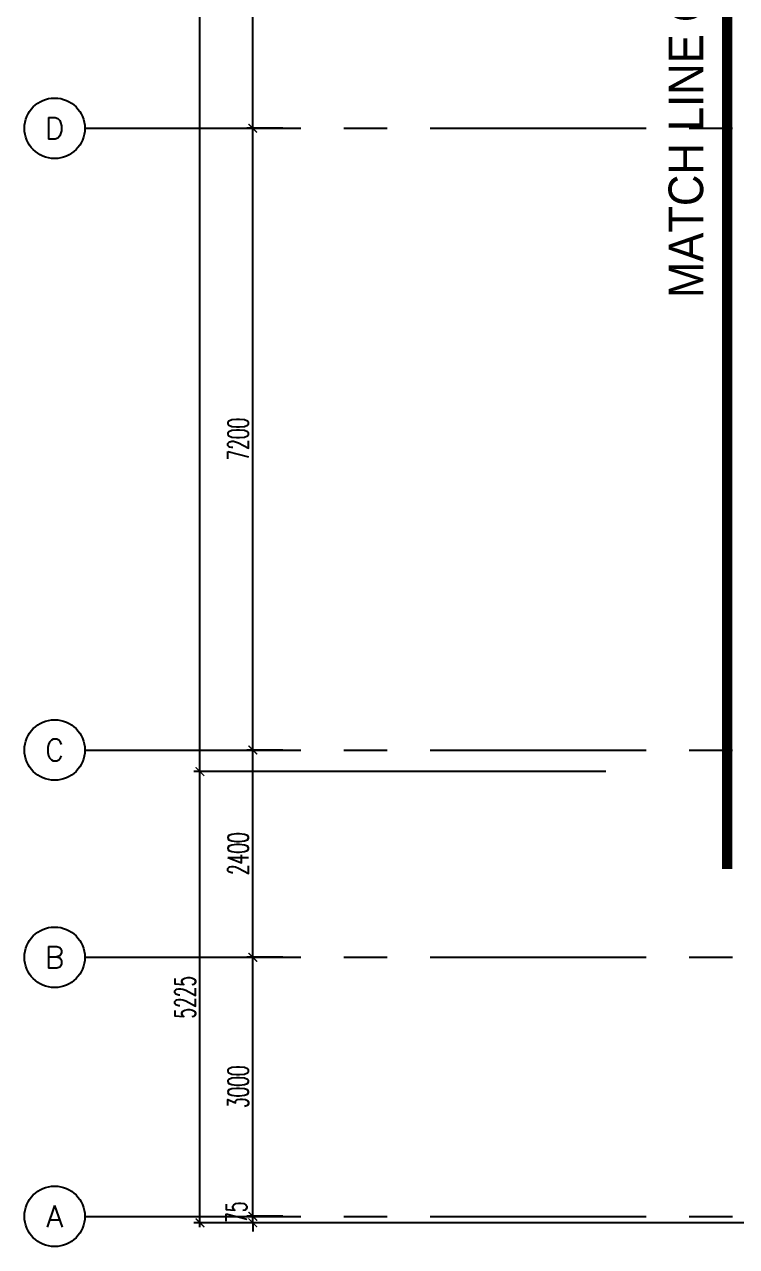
# Model space of a CAD drawing. Extents: x 276011.4 to 276105.3, y 57291.9 to 57371.4.
# Drawn here: x 276011.43 to 276019.68, y 57293.01 to 57307.17 of the extents above; entities that cross this region are included whole.
import ezdxf
from ezdxf.enums import TextEntityAlignment as Align

# ---------------------------------------------------------------- set-up
doc = ezdxf.new("R2010")
doc.units = 0
doc.header["$MEASUREMENT"] = 0
doc.header["$PDMODE"] = 34
doc.linetypes.add('CENTER2', pattern=[1.125, 0.75, -0.125, 0.125, -0.125])
doc.linetypes.add('CENTERX2', pattern=[4, 2.5, -0.5, 0.5, -0.5])
doc.layers.get('0').update_dxf_attribs({"linetype": 'CONTINUOUS'})
doc.layers.get('DEFPOINTS').update_dxf_attribs({"linetype": 'CONTINUOUS'})
for name, color, linetype in [('AX-CR', 2, 'CONTINUOUS'), ('AX-DIM', 4, 'CONTINUOUS'), ('AX-TXT', 2, 'CONTINUOUS'), ('AXES', 11, 'CENTERX2'), ('ELEV', 2, 'CONTINUOUS'), ('TXT1', 2, 'CONTINUOUS')]:
    doc.layers.add(name, color=color, linetype=linetype)
doc.styles.add('ROMANS', font='ROMANS.shx', dxfattribs={"width": 0.6})
doc.styles.add('TTXT', font='swisse.ttf', dxfattribs={"width": 0.6})
doc.dimstyles.new('STANDARD in', dxfattribs={"dimtxt": 0.24, "dimasz": 0.1, "dimexe": 0.07, "dimexo": 0.05, "dimgap": 0.05, "dimtad": 1, "dimdec": 0, "dimlfac": 1000, "dimzin": 0, "dimdsep": 46, "dimtxsty": 'ROMANS', "dimblk": 'ARCHTICK', "dimcen": 0.05, "dimdle": 0.05, "dimclrd": 4, "dimclre": 4, "dimclrt": 2, "dimadec": 0, "dimazin": 0, "dimtfac": 1, "dimtdec": 0, "dimtmove": 2, "dimatfit": 3, "dimfxl": 0, "dimtolj": 1, "dimtzin": 0, "dimarcsym": 0})

# ---------------------------------------------------------------- blocks, each defined once
blk = doc.blocks.new('AXL')
at = {"layer": 'AX-CR'}
blk.add_circle((-350, 0), 350, dxfattribs=at)
at = {"layer": 'AX-TXT', "style": 'ROMANS'}
blk.add_attdef('AX', text='', height=250, dxfattribs=at).set_placement((-350, 0), align=Align.MIDDLE)
blk = doc.blocks.new('_ARCHTICK')
at = {"color": 0, "linetype": 'ByBlock', "const_width": 0.15}
blk.add_lwpolyline([(-0.5, -0.5), (0.5, 0.5)], dxfattribs=at)
blk = doc.blocks.new('*D126')
at = {"layer": 'AX-DIM', "color": 4, "lineweight": -2, "ltscale": 0.3}
for p, q in [((276017.488, 57357.833), (276013.396, 57357.833)), ((276013.466, 57298.463), (276013.466, 57357.883)), ((276018.167, 57298.513), (276013.396, 57298.513))]:
    blk.add_line(p, q, dxfattribs=at)
at = {"layer": 'DEFPOINTS', "color": 0, "ltscale": 0.3}
for p in [(276013.466, 57357.833), (276017.538, 57357.833), (276018.217, 57298.513)]:
    blk.add_point(p, dxfattribs=at)
at = {"layer": 'AX-DIM', "color": 4, "lineweight": -2, "ltscale": 0.3, "xscale": 0.1, "yscale": 0.1, "zscale": 0.1}
for p, rotation in [((276013.466, 57357.833), 90), ((276013.466, 57298.513), 270)]:
    blk.add_blockref('_ARCHTICK', p, dxfattribs=dict(at, rotation=rotation))
at = {"layer": 'AX-DIM', "color": 2, "ltscale": 0.3, "insert": (276013.296, 57328.173), "char_height": 0.24, "attachment_point": 5, "rotation": 90, "style": 'ROMANS'}
blk.add_mtext('\\A1;59320', dxfattribs=at)
blk = doc.blocks.new('*D114')
at = {"layer": 'AX-DIM', "color": 4, "lineweight": -2, "ltscale": 0.3}
for p, q in [((276014.428, 57309.563), (276014.008, 57309.563)), ((276014.078, 57305.913), (276014.078, 57309.613)), ((276014.428, 57305.963), (276014.008, 57305.963))]:
    blk.add_line(p, q, dxfattribs=at)
at = {"layer": 'DEFPOINTS', "color": 0, "ltscale": 0.3}
for p in [(276014.078, 57309.563), (276014.478, 57309.563), (276014.478, 57305.963)]:
    blk.add_point(p, dxfattribs=at)
at = {"layer": 'AX-DIM', "color": 4, "lineweight": -2, "ltscale": 0.3, "xscale": 0.1, "yscale": 0.1, "zscale": 0.1}
for p, rotation in [((276014.078, 57309.563), 90), ((276014.078, 57305.963), 270)]:
    blk.add_blockref('_ARCHTICK', p, dxfattribs=dict(at, rotation=rotation))
at = {"layer": 'AX-DIM', "color": 2, "ltscale": 0.3, "insert": (276013.908, 57307.763), "char_height": 0.24, "attachment_point": 5, "rotation": 90, "style": 'ROMANS'}
blk.add_mtext('\\A1;3600', dxfattribs=at)
blk = doc.blocks.new('*D113')
at = {"layer": 'AX-DIM', "color": 4, "lineweight": -2, "ltscale": 0.3}
for p, q in [((276014.078, 57298.713), (276014.078, 57306.013)), ((276014.428, 57305.963), (276014.008, 57305.963)), ((276014.428, 57298.763), (276014.008, 57298.763))]:
    blk.add_line(p, q, dxfattribs=at)
at = {"layer": 'DEFPOINTS', "color": 0, "ltscale": 0.3}
for p in [(276014.078, 57305.963), (276014.478, 57305.963), (276014.478, 57298.763)]:
    blk.add_point(p, dxfattribs=at)
at = {"layer": 'AX-DIM', "color": 4, "lineweight": -2, "ltscale": 0.3, "xscale": 0.1, "yscale": 0.1, "zscale": 0.1}
for p, rotation in [((276014.078, 57305.963), 90), ((276014.078, 57298.763), 270)]:
    blk.add_blockref('_ARCHTICK', p, dxfattribs=dict(at, rotation=rotation))
at = {"layer": 'AX-DIM', "color": 2, "ltscale": 0.3, "insert": (276013.908, 57302.363), "char_height": 0.24, "attachment_point": 5, "rotation": 90, "style": 'ROMANS'}
blk.add_mtext('\\A1;7200', dxfattribs=at)
blk = doc.blocks.new('*D112')
at = {"layer": 'AX-DIM', "color": 4, "lineweight": -2, "ltscale": 0.3}
for p, q in [((276014.078, 57296.313), (276014.078, 57298.813)), ((276014.428, 57298.763), (276014.008, 57298.763)), ((276014.428, 57296.363), (276014.008, 57296.363))]:
    blk.add_line(p, q, dxfattribs=at)
at = {"layer": 'DEFPOINTS', "color": 0, "ltscale": 0.3}
for p in [(276014.078, 57298.763), (276014.478, 57298.763), (276014.478, 57296.363)]:
    blk.add_point(p, dxfattribs=at)
at = {"layer": 'AX-DIM', "color": 4, "lineweight": -2, "ltscale": 0.3, "xscale": 0.1, "yscale": 0.1, "zscale": 0.1}
for p, rotation in [((276014.078, 57298.763), 90), ((276014.078, 57296.363), 270)]:
    blk.add_blockref('_ARCHTICK', p, dxfattribs=dict(at, rotation=rotation))
at = {"layer": 'AX-DIM', "color": 2, "ltscale": 0.3, "insert": (276013.908, 57297.563), "char_height": 0.24, "attachment_point": 5, "rotation": 90, "style": 'ROMANS'}
blk.add_mtext('\\A1;2400', dxfattribs=at)
blk = doc.blocks.new('*D111')
at = {"layer": 'AX-DIM', "color": 4, "lineweight": -2, "ltscale": 0.3}
for p, q in [((276014.078, 57293.313), (276014.078, 57296.413)), ((276014.428, 57296.363), (276014.008, 57296.363)), ((276014.428, 57293.363), (276014.008, 57293.363))]:
    blk.add_line(p, q, dxfattribs=at)
at = {"layer": 'DEFPOINTS', "color": 0, "ltscale": 0.3}
for p in [(276014.078, 57296.363), (276014.478, 57296.363), (276014.478, 57293.363)]:
    blk.add_point(p, dxfattribs=at)
at = {"layer": 'AX-DIM', "color": 4, "lineweight": -2, "ltscale": 0.3, "xscale": 0.1, "yscale": 0.1, "zscale": 0.1}
for p, rotation in [((276014.078, 57296.363), 90), ((276014.078, 57293.363), 270)]:
    blk.add_blockref('_ARCHTICK', p, dxfattribs=dict(at, rotation=rotation))
at = {"layer": 'AX-DIM', "color": 2, "ltscale": 0.3, "insert": (276013.908, 57294.863), "char_height": 0.24, "attachment_point": 5, "rotation": 90, "style": 'ROMANS'}
blk.add_mtext('\\A1;3000', dxfattribs=at)
blk = doc.blocks.new('*D109')
at = {"layer": 'AX-DIM', "color": 4, "lineweight": -2, "ltscale": 0.3}
for p, q in [((276014.116, 57298.513), (276013.396, 57298.513)), ((276013.466, 57293.238), (276013.466, 57298.563)), ((276025.943, 57293.288), (276013.396, 57293.288))]:
    blk.add_line(p, q, dxfattribs=at)
at = {"layer": 'DEFPOINTS', "color": 0, "ltscale": 0.3}
for p in [(276013.466, 57298.513), (276014.166, 57298.513), (276025.993, 57293.288)]:
    blk.add_point(p, dxfattribs=at)
at = {"layer": 'AX-DIM', "color": 4, "lineweight": -2, "ltscale": 0.3, "xscale": 0.1, "yscale": 0.1, "zscale": 0.1}
for p, rotation in [((276013.466, 57298.513), 90), ((276013.466, 57293.288), 270)]:
    blk.add_blockref('_ARCHTICK', p, dxfattribs=dict(at, rotation=rotation))
at = {"layer": 'AX-DIM', "color": 2, "ltscale": 0.3, "insert": (276013.296, 57295.9), "char_height": 0.24, "attachment_point": 5, "rotation": 90, "style": 'ROMANS'}
blk.add_mtext('\\A1;5225', dxfattribs=at)
blk = doc.blocks.new('*D108')
at = {"layer": 'AX-DIM', "color": 4, "lineweight": -2, "ltscale": 0.3}
for p, q in [((276014.078, 57293.363), (276014.078, 57293.463)), ((276014.428, 57293.363), (276014.008, 57293.363)), ((276014.428, 57293.288), (276014.008, 57293.288)), ((276014.078, 57293.288), (276014.078, 57293.363)), ((276014.078, 57293.288), (276014.078, 57293.188))]:
    blk.add_line(p, q, dxfattribs=at)
at = {"layer": 'DEFPOINTS', "color": 0, "ltscale": 0.3}
for p in [(276014.078, 57293.363), (276014.478, 57293.363), (276014.478, 57293.288)]:
    blk.add_point(p, dxfattribs=at)
at = {"layer": 'AX-DIM', "color": 4, "lineweight": -2, "ltscale": 0.3, "xscale": 0.1, "yscale": 0.1, "zscale": 0.1}
for p, rotation in [((276014.078, 57293.363), 270), ((276014.078, 57293.288), 90)]:
    blk.add_blockref('_ARCHTICK', p, dxfattribs=dict(at, rotation=rotation))
at = {"layer": 'AX-DIM', "color": 2, "ltscale": 0.3, "insert": (276013.888, 57293.411), "char_height": 0.24, "attachment_point": 5, "rotation": 90, "style": 'ROMANS'}
blk.add_mtext('\\A1;75', dxfattribs=at)

msp = doc.modelspace()

# ---------------------------------------------------------------- linework, layer by layer
at = {"layer": 'AXES'}
for p, q in [((276012.1331, 57305.9629), (276036.5755, 57305.9629)), ((276012.1331, 57298.7629), (276036.5755, 57298.7629)), ((276012.1331, 57296.3629), (276036.5755, 57296.3629)), ((276012.1331, 57293.3629), (276036.5755, 57293.3629))]:
    msp.add_line(p, q, dxfattribs=at)
at = {"layer": 'ELEV', "linetype": 'CENTER2', "const_width": 0.12}
msp.add_lwpolyline([(276019.5748, 57297.3867), (276019.5748, 57361.2249)], dxfattribs=at)

# ---------------------------------------------------------------- block references
at = {"layer": 'AXES', "xscale": 0.001, "yscale": 0.001, "zscale": 0.001}
for p, values in [((276012.1331, 57305.9629), {'AX': 'D'}), ((276012.1331, 57298.7629), {'AX': 'C'}), ((276012.1331, 57296.3629), {'AX': 'B'}), ((276012.1331, 57293.3629), {'AX': 'A'})]:
    msp.add_blockref('AXL', p, dxfattribs=at).add_auto_attribs(values)

# ---------------------------------------------------------------- texts
at = {"layer": 'TXT1', "color": 6, "style": 'TTXT', "width": 0.9}
msp.add_text('MATCH LINE CONTINUATION SHEET No. MH.AR.005', height=0.401182, rotation=90, dxfattribs=at).set_placement((276019.2952, 57303.9969))

# ---------------------------------------------------------------- dimensions: what is measured, and where the dimension line sits
at = {"layer": 'AX-DIM'}
for base, p1, p2, picture, middle in [((276013.4664, 57357.8329), (276018.2169, 57298.5129), (276017.5384, 57357.8329), '*D126', (276013.2964, 57328.1729)), ((276014.0779, 57309.5629), (276014.4779, 57305.9629), (276014.4779, 57309.5629), '*D114', (276013.9079, 57307.7629)), ((276014.0779, 57305.9629), (276014.4779, 57298.7629), (276014.4779, 57305.9629), '*D113', (276013.9079, 57302.3629)), ((276014.0779, 57298.7629), (276014.4779, 57296.3629), (276014.4779, 57298.7629), '*D112', (276013.9079, 57297.5629)), ((276013.4664, 57298.5129), (276025.9927, 57293.2879), (276014.1664, 57298.5129), '*D109', (276013.2964, 57295.9004)), ((276014.0779, 57296.3629), (276014.4779, 57293.3629), (276014.4779, 57296.3629), '*D111', (276013.9079, 57294.8629))]:
    dim = msp.add_linear_dim(base=base, p1=p1, p2=p2, angle=90, dimstyle='STANDARD in', dxfattribs=at)
    dim.commit()
    dim.dimension.update_dxf_attribs({"geometry": picture, "text_midpoint": middle})
dim = msp.add_linear_dim(base=(276014.0779, 57293.3629), p1=(276014.4779, 57293.2879), p2=(276014.4779, 57293.3629), angle=90, dimstyle='STANDARD in', dxfattribs=at)
dim.commit()
dim.dimension.update_dxf_attribs({"geometry": '*D108', "text_midpoint": (276013.8879, 57293.4106), "dimtype": 160})

doc.saveas('drawing.dxf')
